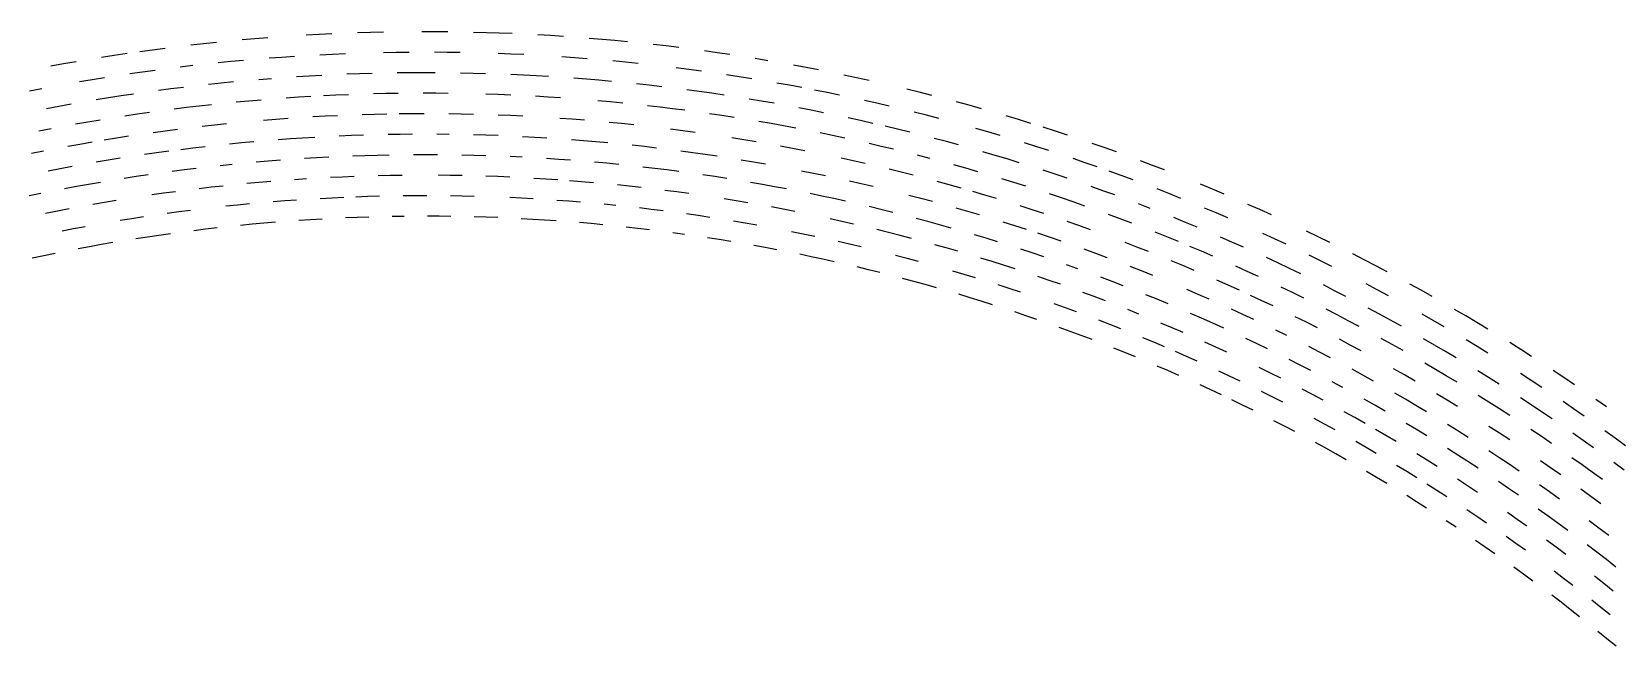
# Model space of a CAD drawing. Header units: metres. Extents: x -298 to 300, y -298 to 299.
# Drawn here: x -57 to 174.9, y 209.6 to 299.3 of the extents above; entities that cross this region are included whole.
import ezdxf

# ---------------------------------------------------------------- set-up
doc = ezdxf.new("R2010")
doc.units = ezdxf.units.M

msp = doc.modelspace()

# ---------------------------------------------------------------- linework, layer by layer
for p, q in [((-7.508921, 299.15588, -692.8203), (-9.388193, 299.09973, -692.8203)), ((-5.629221, 299.2002, -692.8203), (-7.508921, 299.15588, -692.8203)), ((1.891287, 299.2594, -692.8203), (0.011038, 299.26233, -692.8203)), ((3.771475, 299.2447, -692.8203), (1.891287, 299.2594, -692.8203)), ((9.411184, 299.12958, -692.8203), (7.531546, 299.17975, -692.8203)), ((11.290518, 299.06763, -692.8203), (9.411184, 299.12958, -692.8203)), ((-37.48762, 296.84344, -692.8203), (-39.351513, 296.599, -692.8203)), ((-31.887094, 297.5064, -692.8203), (-33.75532, 297.29712, -692.8203)), ((-30.017527, 297.70392, -692.8203), (-31.887094, 297.5064, -692.8203)), ((-24.401926, 298.22595, -692.8203), (-26.274912, 298.06372, -692.8203)), ((-22.527903, 298.37646, -692.8203), (-24.401926, 298.22595, -692.8203)), ((-15.023447, 298.86053, -692.8203), (-16.900705, 298.7572, -692.8203)), ((-13.145578, 298.95203, -692.8203), (-15.023447, 298.86053, -692.8203)), ((13.169485, 298.99377, -692.8203), (11.290518, 299.06763, -692.8203)), ((18.80303, 298.70166, -692.8203), (16.925772, 298.8108, -692.8203)), ((20.679617, 298.58063, -692.8203), (18.80303, 298.70166, -692.8203)), ((26.304312, 298.1469, -692.8203), (24.430288, 298.30328, -692.8203)), ((28.177298, 297.97882, -692.8203), (26.304312, 298.1469, -692.8203)), ((30.049185, 297.79895, -692.8203), (28.177298, 297.97882, -692.8203)), ((35.657764, 297.18872, -692.8203), (33.78954, 297.40393, -692.8203)), ((37.524647, 296.96185, -692.8203), (35.657764, 297.18872, -692.8203)), ((-52.35023, 294.5609, -692.8203), (-54.199352, 294.2232, -692.8203)), ((-50.498974, 294.8871, -692.8203), (-52.35023, 294.5609, -692.8203)), ((-44.933422, 295.79553, -692.8203), (-46.79054, 295.5044, -692.8203)), ((-43.074474, 296.07507, -692.8203), (-44.933422, 295.79553, -692.8203)), ((-39.351513, 296.599, -692.8203), (-41.21388, 296.3429, -692.8203)), ((-27.892282, 294.90967, -692.8203), (-29.744394, 294.7256, -692.8203)), ((-26.039072, 295.08215, -692.8203), (-27.892282, 294.90967, -692.8203)), ((-20.473337, 295.52966, -692.8203), (-22.329538, 295.39215, -692.8203)), ((-18.616282, 295.65552, -692.8203), (-20.473337, 295.52966, -692.8203)), ((-13.040842, 295.963, -692.8203), (-14.899973, 295.8722, -692.8203)), ((-11.181162, 296.04224, -692.8203), (-13.040842, 295.963, -692.8203)), ((-3.738352, 296.24194, -692.8203), (-5.599497, 296.20953, -692.8203)), ((-1.876963, 296.26257, -692.8203), (-3.738352, 296.24194, -692.8203)), ((3.707449, 296.25452, -692.8203), (1.845999, 296.26892, -692.8203)), ((5.568777, 296.2284, -692.8203), (3.707449, 296.25452, -692.8203)), ((13.011709, 296.00708, -692.8203), (11.15148, 296.07996, -692.8203)), ((14.871389, 295.9226, -692.8203), (13.011709, 296.00708, -692.8203)), ((22.304007, 295.4676, -692.8203), (20.44695, 295.59888, -692.8203)), ((24.160269, 295.32465, -692.8203), (22.304007, 295.4676, -692.8203)), ((29.723196, 294.82593, -692.8203), (27.869925, 295.00378, -692.8203)), ((31.575308, 294.63635, -692.8203), (29.723196, 294.82593, -692.8203)), ((43.11632, 296.21094, -692.8203), (41.254017, 296.4729, -692.8203)), ((44.97698, 295.93713, -692.8203), (43.11632, 296.21094, -692.8203)), ((50.548267, 295.0459, -692.8203), (48.693043, 295.3546, -692.8203)), ((-48.18617, 292.24622, -692.8203), (-50.020763, 291.9347, -692.8203)), ((-46.34962, 292.5462, -692.8203), (-48.18617, 292.24622, -692.8203)), ((-40.828808, 293.37695, -692.8203), (-42.67085, 293.11157, -692.8203)), ((-38.98512, 293.63068, -692.8203), (-40.828808, 293.37695, -692.8203)), ((-33.444836, 294.32245, -692.8203), (-35.29304, 294.10352, -692.8203)), ((-21.994883, 292.4182, -692.8203), (-23.831308, 292.27118, -692.8203)), ((-16.480356, 292.78992, -692.8203), (-18.319345, 292.6776, -692.8203)), ((-14.640696, 292.89075, -692.8203), (-16.480356, 292.78992, -692.8203)), ((-9.118357, 293.12378, -692.8203), (-10.959665, 293.05774, -692.8203)), ((-7.276743, 293.17834, -692.8203), (-9.118357, 293.12378, -692.8203)), ((-1.75001, 293.27258, -692.8203), (-3.592478, 293.2528, -692.8203)), ((0.09252, 293.28088, -692.8203), (-1.75001, 293.27258, -692.8203)), ((1.935049, 293.2776, -692.8203), (0.09252, 293.28088, -692.8203)), ((7.462271, 293.19812, -692.8203), (5.620047, 293.2362, -692.8203)), ((9.304251, 293.14856, -692.8203), (7.462271, 293.19812, -692.8203)), ((14.827932, 292.93024, -692.8203), (12.987112, 293.0146, -692.8203)), ((16.668142, 292.83435, -692.8203), (14.827932, 292.93024, -692.8203)), ((18.507742, 292.72693, -692.8203), (16.668142, 292.83435, -692.8203)), ((24.022085, 292.3352, -692.8203), (22.184805, 292.4773, -692.8203)), ((25.858511, 292.18152, -692.8203), (24.022085, 292.3352, -692.8203)), ((27.69396, 292.01636, -692.8203), (25.858511, 292.18152, -692.8203)), ((38.970997, 293.76196, -692.8203), (37.124134, 293.998, -692.8203)), ((40.816395, 293.51428, -692.8203), (38.970997, 293.76196, -692.8203)), ((46.3427, 292.70184, -692.8203), (44.502308, 292.98425, -692.8203)), ((48.181324, 292.4079, -692.8203), (46.3427, 292.70184, -692.8203)), ((56.101917, 294.04974, -692.8203), (54.252796, 294.39343, -692.8203)), ((57.948902, 293.69446, -692.8203), (56.101917, 294.04974, -692.8203)), ((63.47594, 292.55896, -692.8203), (61.635975, 292.94904, -692.8203)), ((65.31347, 292.15735, -692.8203), (63.47594, 292.55896, -692.8203)), ((-55.512157, 290.93103, -692.8203), (-57.33827, 290.5736, -692.8203)), ((-43.951855, 289.8946, -692.8203), (-45.7718, 289.60974, -692.8203)), ((-42.13014, 290.16803, -692.8203), (-43.951855, 289.8946, -692.8203)), ((-36.65504, 290.91962, -692.8203), (-38.48164, 290.68054, -692.8203)), ((-34.826977, 291.14722, -692.8203), (-36.65504, 290.91962, -692.8203)), ((-29.334543, 291.761, -692.8203), (-31.166636, 291.56787, -692.8203)), ((-27.50123, 291.94263, -692.8203), (-29.334543, 291.761, -692.8203)), ((-12.56019, 289.99695, -692.8203), (-14.381723, 289.90918, -692.8203)), ((-10.738169, 290.07312, -692.8203), (-12.56019, 289.99695, -692.8203)), ((-5.26948, 290.23315, -692.8203), (-7.092722, 290.19128, -692.8203)), ((-3.446055, 290.2636, -692.8203), (-5.26948, 290.23315, -692.8203)), ((2.025137, 290.28613, -692.8203), (0.201345, 290.2901, -692.8203)), ((3.848867, 290.27075, -692.8203), (2.025137, 290.28613, -692.8203)), ((11.141958, 290.0946, -692.8203), (9.319143, 290.15582, -692.8203)), ((12.964407, 290.0219, -692.8203), (11.141958, 290.0946, -692.8203)), ((33.19353, 291.45166, -692.8203), (31.361502, 291.65143, -692.8203)), ((35.02434, 291.24036, -692.8203), (33.19353, 291.45166, -692.8203)), ((40.50823, 290.5376, -692.8203), (38.68175, 290.78333, -692.8203)), ((42.33318, 290.2804, -692.8203), (40.50823, 290.5376, -692.8203)), ((44.156483, 290.01172, -692.8203), (42.33318, 290.2804, -692.8203)), ((53.68572, 291.4568, -692.8203), (51.852894, 291.7854, -692.8203)), ((55.516468, 291.11676, -692.8203), (53.68572, 291.4568, -692.8203)), ((59.171375, 290.4021, -692.8203), (57.34502, 290.76514, -692.8203)), ((60.995472, 290.0276, -692.8203), (59.171375, 290.4021, -692.8203)), ((72.63744, 290.4356, -692.8203), (70.81054, 290.8833, -692.8203)), ((74.46154, 289.97644, -692.8203), (72.63744, 290.4356, -692.8203)), ((-53.03236, 288.35608, -692.8203), (-54.842358, 288.01416, -692.8203)), ((-51.220226, 288.68658, -692.8203), (-53.03236, 288.35608, -692.8203)), ((-45.7718, 289.60974, -692.8203), (-47.589855, 289.31342, -692.8203)), ((-34.362743, 288.19067, -692.8203), (-36.172253, 287.96606, -692.8203)), ((-32.55183, 288.40393, -692.8203), (-34.362743, 288.19067, -692.8203)), ((-30.739573, 288.60577, -692.8203), (-32.55183, 288.40393, -692.8203)), ((-25.295664, 289.143, -692.8203), (-27.111399, 288.97534, -692.8203)), ((-23.47883, 289.29926, -692.8203), (-25.295664, 289.143, -692.8203)), ((-18.022898, 289.69952, -692.8203), (-19.842356, 289.5775, -692.8203)), ((-16.202646, 289.81006, -692.8203), (-18.022898, 289.69952, -692.8203)), ((18.42864, 289.73523, -692.8203), (16.60784, 289.84222, -692.8203)), ((20.24877, 289.6167, -692.8203), (18.42864, 289.73523, -692.8203)), ((27.520926, 289.02863, -692.8203), (25.704275, 289.19275, -692.8203)), ((29.336477, 288.85303, -692.8203), (27.520926, 289.02863, -692.8203)), ((34.776295, 288.25793, -692.8203), (32.964222, 288.4677, -692.8203)), ((36.586964, 288.03674, -692.8203), (34.776295, 288.25793, -692.8203)), ((38.39623, 287.80426, -692.8203), (36.586964, 288.03674, -692.8203)), ((49.615955, 289.13702, -692.8203), (47.797962, 289.44006, -692.8203)), ((51.431995, 288.82263, -692.8203), (49.615955, 289.13702, -692.8203)), ((56.86797, 287.8109, -692.8203), (55.058094, 288.15955, -692.8203)), ((58.675587, 287.45093, -692.8203), (56.86797, 287.8109, -692.8203)), ((66.45312, 288.83533, -692.8203), (64.636345, 289.24414, -692.8203)), ((68.267204, 288.41504, -692.8203), (66.45312, 288.83533, -692.8203)), ((73.69341, 287.08594, -692.8203), (71.88744, 287.54034, -692.8203)), ((79.91607, 288.53027, -692.8203), (78.100945, 289.0238, -692.8203)), ((81.72814, 288.0254, -692.8203), (79.91607, 288.53027, -692.8203)), ((-48.793835, 286.07623, -692.8203), (-50.589672, 285.761, -692.8203)), ((-46.996105, 286.38013, -692.8203), (-48.793835, 286.07623, -692.8203)), ((-41.591747, 287.22412, -692.8203), (-43.39497, 286.9541, -692.8203)), ((-39.786816, 287.4828, -692.8203), (-41.591747, 287.22412, -692.8203)), ((-30.314463, 285.64343, -692.8203), (-32.108105, 285.44427, -692.8203)), ((-28.519602, 285.83124, -692.8203), (-30.314463, 285.64343, -692.8203)), ((-21.329233, 286.46985, -692.8203), (-23.128305, 286.32715, -692.8203)), ((-19.529245, 286.6012, -692.8203), (-21.329233, 286.46985, -692.8203)), ((-14.124704, 286.92755, -692.8203), (-15.926889, 286.83008, -692.8203)), ((-12.32197, 287.01367, -692.8203), (-14.124704, 286.92755, -692.8203)), ((-6.910715, 287.2041, -692.8203), (-8.714853, 287.15198, -692.8203)), ((-5.106272, 287.24487, -692.8203), (-6.910715, 287.2041, -692.8203)), ((-1.496714, 287.29248, -692.8203), (-3.301585, 287.27435, -692.8203)), ((0.308279, 287.29932, -692.8203), (-1.496714, 287.29248, -692.8203)), ((5.723013, 287.2516, -692.8203), (3.918203, 287.2788, -692.8203)), ((7.527639, 287.213, -692.8203), (5.723013, 287.2516, -692.8203)), ((12.939688, 287.0293, -692.8203), (11.136099, 287.10187, -692.8203)), ((14.74291, 286.94537, -692.8203), (12.939688, 287.0293, -692.8203)), ((21.949453, 286.49646, -692.8203), (20.148855, 286.62573, -692.8203)), ((23.749197, 286.35596, -692.8203), (21.949453, 286.49646, -692.8203)), ((29.14269, 285.86658, -692.8203), (27.345877, 286.04102, -692.8203)), ((30.938406, 285.6809, -692.8203), (29.14269, 285.86658, -692.8203)), ((43.81493, 287.03857, -692.8203), (42.010303, 287.3051, -692.8203)), ((45.617847, 286.76062, -692.8203), (43.81493, 287.03857, -692.8203)), ((51.015797, 285.8589, -692.8203), (49.218372, 286.17078, -692.8203)), ((52.811268, 285.53577, -692.8203), (51.015797, 285.8589, -692.8203)), ((54.604664, 285.2013, -692.8203), (52.811268, 285.53577, -692.8203)), ((64.08465, 286.30298, -692.8203), (62.284046, 286.69696, -692.8203)), ((65.882744, 285.89764, -692.8203), (64.08465, 286.30298, -692.8203)), ((69.471245, 285.05322, -692.8203), (67.67834, 285.48108, -692.8203)), ((75.49645, 286.62018, -692.8203), (73.69341, 287.08594, -692.8203)), ((87.14483, 286.44257, -692.8203), (85.34258, 286.98157, -692.8203)), ((88.94372, 285.89233, -692.8203), (87.14483, 286.44257, -692.8203)), ((92.53094, 284.75787, -692.8203), (90.73907, 285.3307, -692.8203)), ((-54.17512, 285.0968, -692.8203), (-55.96455, 284.7478, -692.8203)), ((-48.183605, 283.14636, -692.8203), (-49.96101, 282.83508, -692.8203)), ((-44.62306, 283.73547, -692.8203), (-46.404247, 283.44653, -692.8203)), ((-42.84004, 284.0133, -692.8203), (-44.62306, 283.73547, -692.8203)), ((-37.480907, 284.7793, -692.8203), (-39.26887, 284.53516, -692.8203)), ((-35.691418, 285.0122, -692.8203), (-37.480907, 284.7793, -692.8203)), ((-26.338022, 283.0401, -692.8203), (-28.115366, 282.86597, -692.8203)), ((-24.559519, 283.203, -692.8203), (-26.338022, 283.0401, -692.8203)), ((-19.218332, 283.62476, -692.8203), (-20.999643, 283.49536, -692.8203)), ((-17.436228, 283.74292, -692.8203), (-19.218332, 283.62476, -692.8203)), ((-15.653452, 283.84998, -692.8203), (-17.436228, 283.74292, -692.8203)), ((-10.301401, 284.1037, -692.8203), (-12.085947, 284.03033, -692.8203)), ((-8.516367, 284.1659, -692.8203), (-10.301401, 284.1037, -692.8203)), ((-3.159373, 284.28503, -692.8203), (-4.945322, 284.2566, -692.8203)), ((-1.373301, 284.30237, -692.8203), (-3.159373, 284.28503, -692.8203)), ((3.98522, 284.28687, -692.8203), (2.199087, 284.30328, -692.8203)), ((9.342642, 284.17047, -692.8203), (7.557058, 284.22046, -692.8203)), ((11.12792, 284.1092, -692.8203), (9.342642, 284.17047, -692.8203)), ((16.480947, 283.85815, -692.8203), (14.697134, 283.953, -692.8203)), ((18.26415, 283.75208, -692.8203), (16.480947, 283.85815, -692.8203)), ((23.609426, 283.36658, -692.8203), (21.828482, 283.50623, -692.8203)), ((25.389517, 283.2157, -692.8203), (23.609426, 283.36658, -692.8203)), ((27.16863, 283.0536, -692.8203), (25.389517, 283.2157, -692.8203)), ((38.108753, 284.82538, -692.8203), (36.318226, 285.05615, -692.8203)), ((39.897816, 284.58337, -692.8203), (38.108753, 284.82538, -692.8203)), ((47.038136, 283.50293, -692.8203), (45.255604, 283.78992, -692.8203)), ((48.818836, 283.20483, -692.8203), (47.038136, 283.50293, -692.8203)), ((59.971912, 284.1305, -692.8203), (58.185047, 284.49866, -692.8203)), ((61.75646, 283.7511, -692.8203), (59.971912, 284.1305, -692.8203)), ((67.09527, 282.54565, -692.8203), (65.31817, 282.95862, -692.8203)), ((71.26147, 284.614, -692.8203), (69.471245, 285.05322, -692.8203)), ((76.615166, 283.22925, -692.8203), (74.83349, 283.7021, -692.8203)), ((78.39385, 282.74524, -692.8203), (76.615166, 283.22925, -692.8203)), ((82.67864, 284.64417, -692.8203), (80.88775, 285.1551, -692.8203)), ((84.4663, 284.12195, -692.8203), (82.67864, 284.64417, -692.8203)), ((89.809135, 282.48816, -692.8203), (88.03161, 283.04395, -692.8203)), ((94.319145, 284.17377, -692.8203), (92.53094, 284.75787, -692.8203)), ((99.66143, 282.3542, -692.8203), (97.88445, 282.97192, -692.8203)), ((-55.280895, 281.83423, -692.8203), (-57.049877, 281.47833, -692.8203)), ((-49.96101, 282.83508, -692.8203), (-51.7364, 282.51257, -692.8203)), ((-44.05189, 280.79785, -692.8203), (-45.81471, 280.5125, -692.8203)), ((-38.753185, 281.58728, -692.8203), (-40.52113, 281.3352, -692.8203)), ((-36.983776, 281.82825, -692.8203), (-38.753185, 281.58728, -692.8203)), ((-33.44044, 282.27673, -692.8203), (-35.21278, 282.05804, -692.8203)), ((-31.666636, 282.4843, -692.8203), (-33.44044, 282.27673, -692.8203)), ((-15.382212, 280.86963, -692.8203), (-17.14631, 280.7644, -692.8203)), ((-13.617502, 280.96375, -692.8203), (-15.382212, 280.86963, -692.8203)), ((-8.320139, 281.1797, -692.8203), (-10.086374, 281.11877, -692.8203)), ((-6.553537, 281.22943, -692.8203), (-8.320139, 281.1797, -692.8203)), ((-4.78657, 281.26813, -692.8203), (-6.553537, 281.22943, -692.8203)), ((0.515249, 281.3175, -692.8203), (-1.252146, 281.31213, -692.8203)), ((2.282644, 281.31177, -692.8203), (0.515249, 281.3175, -692.8203)), ((7.584219, 281.22797, -692.8203), (5.81719, 281.26703, -692.8203)), ((9.351004, 281.17786, -692.8203), (7.584219, 281.22797, -692.8203)), ((14.649099, 280.96082, -692.8203), (12.883535, 281.04425, -692.8203)), ((19.942312, 280.64392, -692.8203), (18.178518, 280.76062, -692.8203)), ((21.705252, 280.5161, -692.8203), (19.942312, 280.64392, -692.8203)), ((32.49944, 282.50037, -692.8203), (30.723623, 282.69592, -692.8203)), ((34.273975, 282.29364, -692.8203), (32.49944, 282.50037, -692.8203)), ((39.589405, 281.60657, -692.8203), (37.81902, 281.84674, -692.8203)), ((41.358265, 281.35535, -692.8203), (39.589405, 281.60657, -692.8203)), ((43.125538, 281.09296, -692.8203), (41.358265, 281.35535, -692.8203)), ((54.14928, 282.2434, -692.8203), (52.3745, 282.57507, -692.8203)), ((55.922047, 281.90063, -692.8203), (54.14928, 282.2434, -692.8203)), ((62.99053, 280.41833, -692.8203), (61.226856, 280.80554, -692.8203)), ((68.869804, 282.12146, -692.8203), (67.09527, 282.54565, -692.8203)), ((74.17687, 280.78223, -692.8203), (72.41064, 281.23975, -692.8203)), ((83.711296, 281.22632, -692.8203), (81.94195, 281.74377, -692.8203)), ((85.47729, 280.69775, -692.8203), (83.711296, 281.22632, -692.8203)), ((87.23998, 280.15808, -692.8203), (85.47729, 280.69775, -692.8203)), ((91.58318, 281.9212, -692.8203), (89.809135, 282.48816, -692.8203)), ((96.88348, 280.15356, -692.8203), (95.120415, 280.7539, -692.8203)), ((101.43444, 281.72534, -692.8203), (99.66143, 282.3542, -692.8203)), ((-52.84663, 279.26062, -692.8203), (-54.599438, 278.9201, -692.8203)), ((-51.091625, 279.5902, -692.8203), (-52.84663, 279.26062, -692.8203)), ((-45.81471, 280.5125, -692.8203), (-47.575634, 280.21606, -692.8203)), ((-39.989147, 278.39026, -692.8203), (-41.73689, 278.1305, -692.8203)), ((-34.73646, 279.10358, -692.8203), (-36.488842, 278.87683, -692.8203)), ((-32.982616, 279.31934, -692.8203), (-34.73646, 279.10358, -692.8203)), ((-27.713388, 279.9005, -692.8203), (-29.471018, 279.71777, -692.8203)), ((-22.43403, 280.3822, -692.8203), (-24.194834, 280.23267, -692.8203)), ((-20.672312, 280.5207, -692.8203), (-22.43403, 280.3822, -692.8203)), ((-4.630136, 278.2796, -692.8203), (-6.378305, 278.24194, -692.8203)), ((-2.881785, 278.30627, -692.8203), (-4.630136, 278.2796, -692.8203)), ((4.112478, 278.30298, -692.8203), (2.363943, 278.3203, -692.8203)), ((5.860891, 278.27478, -692.8203), (4.112478, 278.30298, -692.8203)), ((26.989065, 280.06635, -692.8203), (25.22875, 280.22736, -692.8203)), ((28.748343, 279.8943, -692.8203), (26.989065, 280.06635, -692.8203)), ((34.019398, 279.31183, -692.8203), (32.2636, 279.51703, -692.8203)), ((35.773914, 279.09558, -692.8203), (34.019398, 279.31183, -692.8203)), ((37.527027, 278.8684, -692.8203), (35.773914, 279.09558, -692.8203)), ((42.777454, 278.1206, -692.8203), (41.02886, 278.38086, -692.8203)), ((48.41704, 280.23926, -692.8203), (46.655018, 280.5349, -692.8203)), ((50.177235, 279.9325, -692.8203), (48.41704, 280.23926, -692.8203)), ((57.197865, 278.5952, -692.8203), (55.44585, 278.9461, -692.8203)), ((58.94762, 278.2334, -692.8203), (57.197865, 278.5952, -692.8203)), ((64.7517, 280.02002, -692.8203), (62.99053, 280.41833, -692.8203)), ((70.01977, 278.7588, -692.8203), (68.26641, 279.1902, -692.8203)), ((71.7705, 278.31628, -692.8203), (70.01977, 278.7588, -692.8203)), ((79.45794, 279.34314, -692.8203), (77.700615, 279.83392, -692.8203)), ((81.21221, 278.8413, -692.8203), (79.45794, 279.34314, -692.8203)), ((92.50738, 278.47278, -692.8203), (90.75512, 279.0456, -692.8203)), ((94.256035, 277.88904, -692.8203), (92.50738, 278.47278, -692.8203)), ((98.642815, 279.5421, -692.8203), (96.88348, 280.15356, -692.8203)), ((102.14971, 278.28625, -692.8203), (100.39825, 278.91974, -692.8203)), ((103.89727, 277.64185, -692.8203), (102.14971, 278.28625, -692.8203)), ((106.729485, 279.77197, -692.8203), (104.96856, 280.4342, -692.8203)), ((108.48626, 279.0987, -692.8203), (106.729485, 279.77197, -692.8203)), ((-50.44911, 276.66736, -692.8203), (-52.18568, 276.34192, -692.8203)), ((-48.71046, 276.9818, -692.8203), (-50.44911, 276.66736, -692.8203)), ((-46.9698, 277.2854, -692.8203), (-48.71046, 276.9818, -692.8203)), ((-41.73689, 278.1305, -692.8203), (-43.482983, 277.85974, -692.8203)), ((-30.790537, 276.5636, -692.8203), (-32.52711, 276.36157, -692.8203)), ((-29.052683, 276.75458, -692.8203), (-30.790537, 276.5636, -692.8203)), ((-23.832407, 277.2621, -692.8203), (-25.573557, 277.10388, -692.8203)), ((-22.09028, 277.40942, -692.8203), (-23.832407, 277.2621, -692.8203)), ((-16.858652, 277.78564, -692.8203), (-18.603342, 277.6712, -692.8203)), ((-11.620737, 278.06323, -692.8203), (-13.367319, 277.9817, -692.8203)), ((-9.873667, 278.1338, -692.8203), (-11.620737, 278.06323, -692.8203)), ((11.104788, 278.12402, -692.8203), (9.357107, 278.18524, -692.8203)), ((12.852041, 278.05176, -692.8203), (11.104788, 278.12402, -692.8203)), ((18.090628, 277.7693, -692.8203), (16.345022, 277.87445, -692.8203)), ((19.835623, 277.6532, -692.8203), (18.090628, 277.7693, -692.8203)), ((23.323233, 277.38818, -692.8203), (21.579824, 277.52618, -692.8203)), ((25.065725, 277.2392, -692.8203), (23.323233, 277.38818, -692.8203)), ((30.287283, 276.72662, -692.8203), (28.547842, 276.90845, -692.8203)), ((32.025562, 276.53394, -692.8203), (30.287283, 276.72662, -692.8203)), ((37.232777, 275.89026, -692.8203), (35.4984, 276.11572, -692.8203)), ((44.524403, 277.84937, -692.8203), (42.777454, 278.1206, -692.8203)), ((49.754627, 276.9699, -692.8203), (48.01305, 277.27405, -692.8203)), ((51.49425, 276.65485, -692.8203), (49.754627, 276.9699, -692.8203)), ((53.23186, 276.32886, -692.8203), (51.49425, 276.65485, -692.8203)), ((64.182976, 277.0819, -692.8203), (62.440235, 277.47668, -692.8203)), ((65.92315, 276.67615, -692.8203), (64.182976, 277.0819, -692.8203)), ((77.005486, 276.92303, -692.8203), (75.26336, 277.39844, -692.8203)), ((78.7445, 276.4367, -692.8203), (77.005486, 276.92303, -692.8203)), ((82.21343, 275.43127, -692.8203), (80.48052, 275.93945, -692.8203)), ((86.45568, 277.26996, -692.8203), (84.711174, 277.8047, -692.8203)), ((88.19683, 276.72424, -692.8203), (86.45568, 277.26996, -692.8203)), ((99.47961, 276.07178, -692.8203), (97.74218, 276.68848, -692.8203)), ((101.213066, 275.4442, -692.8203), (99.47961, 276.07178, -692.8203)), ((109.115105, 275.6427, -692.8203), (107.38, 276.31995, -692.8203)), ((115.470146, 276.29553, -692.8203), (113.73077, 277.01282, -692.8203)), ((117.20495, 275.56738, -692.8203), (115.470146, 276.29553, -692.8203)), ((-55.6526, 275.6584, -692.8203), (-57.3827, 275.3003, -692.8203)), ((-46.366283, 274.3543, -692.8203), (-48.08845, 274.05457, -692.8203)), ((-44.642162, 274.6432, -692.8203), (-46.366283, 274.3543, -692.8203)), ((-37.72859, 275.69043, -692.8203), (-39.459423, 275.44495, -692.8203)), ((-35.996166, 275.92505, -692.8203), (-37.72859, 275.69043, -692.8203)), ((-26.916208, 273.96863, -692.8203), (-28.636606, 273.79114, -692.8203)), ((-25.194773, 274.13538, -692.8203), (-26.916208, 273.96863, -692.8203)), ((-20.024424, 274.57068, -692.8203), (-21.748789, 274.4364, -692.8203)), ((-18.299204, 274.6941, -692.8203), (-20.024424, 274.57068, -692.8203)), ((-13.119333, 274.9994, -692.8203), (-14.846628, 274.90845, -692.8203)), ((-11.391489, 275.0794, -692.8203), (-13.119333, 274.9994, -692.8203)), ((-7.934458, 275.20697, -692.8203), (-9.663218, 275.14862, -692.8203)), ((-6.205393, 275.2544, -692.8203), (-7.934458, 275.20697, -692.8203)), ((-1.016672, 275.33167, -692.8203), (-2.746409, 275.31677, -692.8203)), ((0.713125, 275.33563, -692.8203), (-1.016672, 275.33167, -692.8203)), ((5.902334, 275.28247, -692.8203), (4.17272, 275.31104, -692.8203)), ((7.631765, 275.24304, -692.8203), (5.902334, 275.28247, -692.8203)), ((14.546194, 274.9765, -692.8203), (12.818228, 275.05945, -692.8203)), ((16.273672, 274.88275, -692.8203), (14.546194, 274.9765, -692.8203)), ((21.452078, 274.53638, -692.8203), (19.726675, 274.66266, -692.8203)), ((23.176687, 274.39917, -692.8203), (21.452078, 274.53638, -692.8203)), ((28.345022, 273.92273, -692.8203), (26.62322, 274.0924, -692.8203)), ((38.965748, 275.65393, -692.8203), (37.232777, 275.89026, -692.8203)), ((45.882008, 274.5998, -692.8203), (44.155445, 274.87964, -692.8203)), ((47.6068, 274.30908, -692.8203), (45.882008, 274.5998, -692.8203)), ((52.769825, 273.37213, -692.8203), (51.05077, 273.69525, -692.8203)), ((58.43218, 275.28546, -692.8203), (56.700916, 275.64417, -692.8203)), ((60.16112, 274.9159, -692.8203), (58.43218, 275.28546, -692.8203)), ((61.887745, 274.53546, -692.8203), (60.16112, 274.9159, -692.8203)), ((67.05297, 273.32922, -692.8203), (65.33379, 273.74207, -692.8203)), ((72.85766, 274.94403, -692.8203), (71.128105, 275.39343, -692.8203)), ((74.58434, 274.48376, -692.8203), (72.85766, 274.94403, -692.8203)), ((83.94305, 274.91223, -692.8203), (82.21343, 275.43127, -692.8203)), ((89.112114, 273.29004, -692.8203), (87.39245, 273.8416, -692.8203)), ((93.39941, 275.02148, -692.8203), (91.668755, 275.59998, -692.8203)), ((95.126335, 274.43213, -692.8203), (93.39941, 275.02148, -692.8203)), ((96.8496, 273.8319, -692.8203), (95.126335, 274.43213, -692.8203)), ((106.38958, 273.49622, -692.8203), (104.668144, 274.15637, -692.8203)), ((110.84594, 274.95447, -692.8203), (109.115105, 275.6427, -692.8203)), ((122.381584, 273.31775, -692.8203), (120.66076, 274.0785, -692.8203)), ((-53.243237, 273.09058, -692.8203), (-54.957287, 272.74768, -692.8203)), ((-51.52699, 273.42273, -692.8203), (-53.243237, 273.09058, -692.8203)), ((-42.35188, 271.98242, -692.8203), (-44.059277, 271.708, -692.8203)), ((-40.64271, 272.24622, -692.8203), (-42.35188, 271.98242, -692.8203)), ((-35.50575, 272.9729, -692.8203), (-37.219616, 272.74146, -692.8203)), ((-33.790478, 273.1936, -692.8203), (-35.50575, 272.9729, -692.8203)), ((-23.114328, 271.3203, -692.8203), (-24.818186, 271.16663, -692.8203)), ((-21.409555, 271.4632, -692.8203), (-23.114328, 271.3203, -692.8203)), ((-16.29011, 271.82764, -692.8203), (-17.997324, 271.71686, -692.8203)), ((-14.582163, 271.9276, -692.8203), (-16.29011, 271.82764, -692.8203)), ((-9.454966, 272.16333, -692.8203), (-11.16456, 272.09552, -692.8203)), ((-7.745005, 272.22046, -692.8203), (-9.454966, 272.16333, -692.8203)), ((-2.613291, 272.3272, -692.8203), (-4.324106, 272.30237, -692.8203)), ((2.519705, 272.33728, -692.8203), (0.808706, 272.34467, -692.8203)), ((4.230703, 272.3191, -692.8203), (2.519705, 272.33728, -692.8203)), ((9.362539, 272.2002, -692.8203), (7.652151, 272.25055, -692.8203)), ((11.072561, 272.13904, -692.8203), (9.362539, 272.2002, -692.8203)), ((16.200064, 271.8911, -692.8203), (14.491385, 271.9845, -692.8203)), ((17.908072, 271.787, -692.8203), (16.200064, 271.8911, -692.8203)), ((19.615469, 271.67224, -692.8203), (17.908072, 271.787, -692.8203)), ((24.7329, 271.26337, -692.8203), (23.027945, 271.4104, -692.8203)), ((33.50359, 273.34894, -692.8203), (31.785269, 273.55103, -692.8203)), ((35.22063, 273.1361, -692.8203), (33.50359, 273.34894, -692.8203)), ((40.36339, 272.43286, -692.8203), (38.650562, 272.67798, -692.8203)), ((42.074574, 272.17688, -692.8203), (40.36339, 272.43286, -692.8203)), ((47.19829, 271.3446, -692.8203), (45.492115, 271.6327, -692.8203)), ((48.902576, 271.04565, -692.8203), (47.19829, 271.3446, -692.8203)), ((54.486805, 273.0382, -692.8203), (52.769825, 273.37213, -692.8203)), ((61.333057, 271.59473, -692.8203), (59.624928, 271.97168, -692.8203)), ((63.038868, 271.20703, -692.8203), (61.333057, 271.59473, -692.8203)), ((68.769585, 272.90552, -692.8203), (67.05297, 273.32922, -692.8203)), ((73.90307, 271.5697, -692.8203), (72.194695, 272.02576, -692.8203)), ((75.608574, 271.10303, -692.8203), (73.90307, 271.5697, -692.8203)), ((79.7467, 273.03815, -692.8203), (78.02892, 273.53082, -692.8203)), ((81.46136, 272.53467, -692.8203), (79.7467, 273.03815, -692.8203)), ((86.58593, 270.9596, -692.8203), (84.881035, 271.49536, -692.8203)), ((90.82824, 272.72766, -692.8203), (89.112114, 273.29004, -692.8203)), ((95.95507, 270.976, -692.8203), (94.24981, 271.57068, -692.8203)), ((101.99633, 271.96655, -692.8203), (100.28466, 272.59912, -692.8203)), ((103.70403, 271.32324, -692.8203), (101.99633, 271.96655, -692.8203)), ((111.52856, 271.451, -692.8203), (109.81982, 272.14355, -692.8203)), ((113.2329, 270.7478, -692.8203), (111.52856, 271.451, -692.8203)), ((116.01208, 272.82477, -692.8203), (114.29449, 273.54553, -692.8203)), ((117.72515, 272.09326, -692.8203), (116.01208, 272.82477, -692.8203)), ((124.09765, 272.54614, -692.8203), (122.381584, 273.31775, -692.8203)), ((-50.870556, 270.50305, -692.8203), (-52.56843, 270.17505, -692.8203)), ((-49.170605, 270.8203, -692.8203), (-50.870556, 270.50305, -692.8203)), ((-40.09901, 269.30347, -692.8203), (-41.789623, 269.0432, -692.8203)), ((-38.40669, 269.5531, -692.8203), (-40.09901, 269.30347, -692.8203)), ((-36.712902, 269.7921, -692.8203), (-38.40669, 269.5531, -692.8203)), ((-31.622751, 270.44525, -692.8203), (-33.320812, 270.23816, -692.8203)), ((-29.92335, 270.6416, -692.8203), (-31.622751, 270.44525, -692.8203)), ((-24.818186, 271.16663, -692.8203), (-26.521006, 271.00232, -692.8203)), ((26.43688, 271.10565, -692.8203), (24.7329, 271.26337, -692.8203)), ((31.542654, 270.56836, -692.8203), (29.841848, 270.75818, -692.8203)), ((33.2423, 270.36786, -692.8203), (31.542654, 270.56836, -692.8203)), ((38.33312, 269.7024, -692.8203), (36.63756, 269.93488, -692.8203)), ((43.410755, 268.94104, -692.8203), (41.719776, 269.20544, -692.8203)), ((55.700306, 269.74323, -692.8203), (54.003956, 270.08484, -692.8203)), ((57.39452, 269.39093, -692.8203), (55.700306, 269.74323, -692.8203)), ((68.14117, 269.9796, -692.8203), (66.442986, 270.3994, -692.8203)), ((69.83672, 269.54907, -692.8203), (68.14117, 269.9796, -692.8203)), ((71.529594, 269.10797, -692.8203), (69.83672, 269.54907, -692.8203)), ((77.31109, 270.62555, -692.8203), (75.608574, 271.10303, -692.8203)), ((82.40038, 269.12915, -692.8203), (80.707085, 269.6386, -692.8203)), ((84.09045, 268.60907, -692.8203), (82.40038, 269.12915, -692.8203)), ((88.28747, 270.4132, -692.8203), (86.58593, 270.9596, -692.8203)), ((91.68017, 269.28833, -692.8203), (89.98559, 269.85608, -692.8203)), ((93.37115, 268.70984, -692.8203), (91.68017, 269.28833, -692.8203)), ((97.65661, 270.37067, -692.8203), (95.95507, 270.976, -692.8203)), ((108.80248, 269.32898, -692.8203), (107.10717, 270.0044, -692.8203)), ((110.49358, 268.64294, -692.8203), (108.80248, 269.32898, -692.8203)), ((118.319084, 268.57397, -692.8203), (116.62823, 269.3092, -692.8203)), ((124.53057, 269.05994, -692.8203), (122.83642, 269.83435, -692.8203)), ((126.2199, 268.2749, -692.8203), (124.53057, 269.05994, -692.8203)), ((130.91252, 269.35254, -692.8203), (129.21635, 270.167, -692.8203)), ((132.60362, 268.52747, -692.8203), (130.91252, 269.35254, -692.8203)), ((-53.573254, 266.9248, -692.8203), (-55.248547, 266.57996, -692.8203)), ((-48.53474, 267.89612, -692.8203), (-50.21632, 267.5829, -692.8203)), ((-46.851208, 268.1988, -692.8203), (-48.53474, 267.89612, -692.8203)), ((-45.165844, 268.49084, -692.8203), (-46.851208, 268.1988, -692.8203)), ((45.100025, 268.66602, -692.8203), (43.410755, 268.94104, -692.8203)), ((50.157093, 267.77728, -692.8203), (48.473255, 268.0841, -692.8203)), ((51.838978, 267.45984, -692.8203), (50.157093, 267.77728, -692.8203)), ((56.872364, 266.44434, -692.8203), (55.196705, 266.79333, -692.8203)), ((62.46349, 268.27026, -692.8203), (60.776173, 268.65442, -692.8203)), ((64.14837, 267.8755, -692.8203), (62.46349, 268.27026, -692.8203)), ((76.59112, 267.72083, -692.8203), (74.90685, 268.19385, -692.8203)), ((78.27239, 267.2373, -692.8203), (76.59112, 267.72083, -692.8203)), ((89.14074, 266.98517, -692.8203), (87.460686, 267.537, -692.8203)), ((90.81725, 266.42273, -692.8203), (89.14074, 266.98517, -692.8203)), ((98.42193, 266.91095, -692.8203), (96.74206, 267.52118, -692.8203)), ((100.09789, 266.29016, -692.8203), (98.42193, 266.91095, -692.8203)), ((104.42394, 267.8427, -692.8203), (102.73809, 268.49066, -692.8203)), ((106.105705, 267.1842, -692.8203), (104.42394, 267.8427, -692.8203)), ((113.86266, 267.23895, -692.8203), (112.18029, 267.94623, -692.8203)), ((115.54052, 266.52112, -692.8203), (113.86266, 267.23895, -692.8203)), ((120.0053, 267.82806, -692.8203), (118.319084, 268.57397, -692.8203)), ((131.25792, 265.85645, -692.8203), (129.58366, 266.67316, -692.8203)), ((137.64525, 265.98853, -692.8203), (135.97002, 266.8454, -692.8203)), ((-55.248547, 266.57996, -692.8203), (-56.921642, 266.2246, -692.8203)), ((58.545826, 266.08472, -692.8203), (56.872364, 266.44434, -692.8203)), ((60.21703, 265.7146, -692.8203), (58.545826, 266.08472, -692.8203)), ((65.2163, 264.54138, -692.8203), (63.552296, 264.94293, -692.8203)), ((66.87774, 264.1294, -692.8203), (65.2163, 264.54138, -692.8203)), ((70.862236, 266.1908, -692.8203), (69.18774, 266.6278, -692.8203)), ((72.53399, 265.7433, -692.8203), (70.862236, 266.1908, -692.8203)), ((83.29772, 265.7234, -692.8203), (81.625786, 266.23853, -692.8203)), ((84.96636, 265.1977, -692.8203), (83.29772, 265.7234, -692.8203)), ((86.63177, 264.6615, -692.8203), (84.96636, 265.1977, -692.8203)), ((95.82537, 264.67236, -692.8203), (94.15966, 265.26636, -692.8203)), ((105.102104, 264.36487, -692.8203), (103.43804, 265.0171, -692.8203)), ((106.76202, 263.70215, -692.8203), (105.102104, 264.36487, -692.8203)), ((111.12585, 265.1454, -692.8203), (109.45672, 265.83557, -692.8203)), ((112.79058, 264.44482, -692.8203), (111.12585, 265.1454, -692.8203)), ((120.546745, 264.30444, -692.8203), (118.88262, 265.05383, -692.8203)), ((125.03545, 265.52698, -692.8203), (123.36352, 266.30457, -692.8203)), ((126.702446, 264.73895, -692.8203), (125.03545, 265.52698, -692.8203)), ((128.36449, 263.94043, -692.8203), (126.702446, 264.73895, -692.8203)), ((132.92705, 265.02917, -692.8203), (131.25792, 265.85645, -692.8203)), ((139.31511, 265.12115, -692.8203), (137.64525, 265.98853, -692.8203)), ((140.97948, 264.2433, -692.8203), (139.31511, 265.12115, -692.8203)), ((71.84618, 262.8308, -692.8203), (70.19274, 263.2741, -692.8203)), ((73.49676, 262.3772, -692.8203), (71.84618, 262.8308, -692.8203)), ((75.14452, 261.9132, -692.8203), (73.49676, 262.3772, -692.8203)), ((79.19201, 263.8484, -692.8203), (77.531975, 264.33777, -692.8203)), ((80.84899, 263.3485, -692.8203), (79.19201, 263.8484, -692.8203)), ((85.80065, 261.78668, -692.8203), (84.15331, 262.3177, -692.8203)), ((91.60729, 262.99042, -692.8203), (89.95226, 263.55786, -692.8203)), ((93.25872, 262.41254, -692.8203), (91.60729, 262.99042, -692.8203)), ((100.799736, 262.82788, -692.8203), (99.14544, 263.45312, -692.8203)), ((102.450066, 262.19226, -692.8203), (100.799736, 262.82788, -692.8203)), ((117.75811, 262.2804, -692.8203), (116.106804, 263.01233, -692.8203)), ((119.40484, 261.5382, -692.8203), (117.75811, 262.2804, -692.8203)), ((122.20611, 263.54468, -692.8203), (120.546745, 264.30444, -692.8203)), ((133.32018, 261.48242, -692.8203), (131.67339, 262.31213, -692.8203)), ((139.55077, 261.61584, -692.8203), (137.90288, 262.48474, -692.8203)), ((145.9392, 261.54712, -692.8203), (144.29161, 262.45624, -692.8203)), ((80.07, 260.45923, -692.8203), (78.431206, 260.95416, -692.8203)), ((81.70568, 259.95386, -692.8203), (80.07, 260.45923, -692.8203)), ((83.33813, 259.43835, -692.8203), (81.70568, 259.95386, -692.8203)), ((87.44457, 261.24536, -692.8203), (85.80065, 261.78668, -692.8203)), ((98.19091, 260.61682, -692.8203), (96.55059, 261.2257, -692.8203)), ((99.827385, 259.99768, -692.8203), (98.19091, 260.61682, -692.8203)), ((107.3767, 260.22327, -692.8203), (105.73864, 260.8899, -692.8203)), ((109.01061, 259.54633, -692.8203), (107.3767, 260.22327, -692.8203)), ((113.35931, 260.94727, -692.8203), (111.716484, 261.65155, -692.8203)), ((114.99767, 260.23273, -692.8203), (113.35931, 260.94727, -692.8203)), ((122.684135, 260.0227, -692.8203), (121.04687, 260.78564, -692.8203)), ((124.31658, 259.2495, -692.8203), (122.684135, 260.0227, -692.8203)), ((127.155266, 261.20288, -692.8203), (125.51043, 261.99384, -692.8203)), ((128.79509, 260.4016, -692.8203), (127.155266, 261.20288, -692.8203)), ((134.96165, 260.64233, -692.8203), (133.32018, 261.48242, -692.8203)), ((141.19316, 260.73645, -692.8203), (139.55077, 261.61584, -692.8203)), ((147.58104, 260.6277, -692.8203), (145.9392, 261.54712, -692.8203)), ((88.21575, 257.8302, -692.8203), (86.593254, 258.37646, -692.8203)), ((89.83483, 257.2738, -692.8203), (88.21575, 257.8302, -692.8203)), ((93.98553, 258.97705, -692.8203), (92.355644, 259.5595, -692.8203)), ((95.61175, 258.38428, -692.8203), (93.98553, 258.97705, -692.8203)), ((104.713066, 258.0785, -692.8203), (103.08849, 258.72845, -692.8203)), ((113.88647, 257.45404, -692.8203), (112.26556, 258.16168, -692.8203)), ((115.50286, 256.7362, -692.8203), (113.88647, 257.45404, -692.8203)), ((119.88549, 258.02747, -692.8203), (118.26086, 258.77277, -692.8203)), ((121.505486, 257.2719, -692.8203), (119.88549, 258.02747, -692.8203)), ((129.1845, 256.86865, -692.8203), (127.56689, 257.6725, -692.8203)), ((133.684, 257.93604, -692.8203), (132.05956, 258.76813, -692.8203)), ((135.30327, 257.09375, -692.8203), (133.684, 257.93604, -692.8203)), ((139.85417, 258.0605, -692.8203), (138.22874, 258.9314, -692.8203)), ((141.4741, 257.17938, -692.8203), (139.85417, 258.0605, -692.8203)), ((147.70671, 257.11652, -692.8203), (146.08684, 258.03687, -692.8203)), ((152.47166, 257.80762, -692.8203), (150.84734, 258.75787, -692.8203)), ((154.08995, 256.84717, -692.8203), (152.47166, 257.80762, -692.8203)), ((94.67071, 255.54356, -692.8203), (93.06237, 256.13043, -692.8203)), ((96.27538, 254.94658, -692.8203), (94.67071, 255.54356, -692.8203)), ((100.467705, 256.54492, -692.8203), (98.8529, 257.1682, -692.8203)), ((102.078545, 255.91148, -692.8203), (100.467705, 256.54492, -692.8203)), ((109.56188, 256.0675, -692.8203), (107.94982, 256.74805, -692.8203)), ((111.16967, 255.37694, -692.8203), (109.56188, 256.0675, -692.8203)), ((117.1148, 256.0083, -692.8203), (115.50286, 256.7362, -692.8203)), ((126.3366, 254.94438, -692.8203), (124.73107, 255.73033, -692.8203)), ((130.7971, 256.0547, -692.8203), (129.1845, 256.86865, -692.8203)), ((136.91716, 256.24133, -692.8203), (135.30327, 257.09375, -692.8203)), ((143.08855, 256.28815, -692.8203), (141.4741, 257.17938, -692.8203)), ((149.32079, 256.18604, -692.8203), (147.70671, 257.11652, -692.8203)), ((155.7022, 255.87651, -692.8203), (154.08995, 256.84717, -692.8203)), ((97.876274, 254.33952, -692.8203), (96.27538, 254.94658, -692.8203)), ((102.65569, 252.45811, -692.8203), (101.06646, 253.09526, -692.8203)), ((106.886955, 253.95055, -692.8203), (105.28826, 254.61424, -692.8203)), ((108.48144, 253.27684, -692.8203), (106.886955, 253.95055, -692.8203)), ((115.96667, 253.24467, -692.8203), (114.37212, 253.96544, -692.8203)), ((117.55663, 252.51384, -692.8203), (115.96667, 253.24467, -692.8203)), ((121.92272, 253.76378, -692.8203), (120.32476, 254.52202, -692.8203)), ((123.51592, 252.99547, -692.8203), (121.92272, 253.76378, -692.8203)), ((131.1231, 252.52611, -692.8203), (129.53264, 253.34227, -692.8203)), ((135.60387, 253.55211, -692.8203), (134.00682, 254.39635, -692.8203)), ((137.19554, 252.69786, -692.8203), (135.60387, 253.55211, -692.8203)), ((141.72655, 253.62328, -692.8203), (140.12889, 254.50603, -692.8203)), ((143.31859, 252.73051, -692.8203), (141.72655, 253.62328, -692.8203)), ((147.89781, 253.5537, -692.8203), (146.3004, 254.47527, -692.8203)), ((149.48936, 252.62218, -692.8203), (147.89781, 253.5537, -692.8203)), ((154.12749, 253.33385, -692.8203), (152.53123, 254.29466, -692.8203)), ((155.7177, 252.36302, -692.8203), (154.12749, 253.33385, -692.8203)), ((160.502, 252.9041, -692.8203), (158.90831, 253.90495, -692.8203)), ((162.08946, 251.89323, -692.8203), (160.502, 252.9041, -692.8203)), ((104.24084, 251.81102, -692.8203), (102.65569, 252.45811, -692.8203)), ((108.97167, 249.81004, -692.8203), (107.39892, 250.48692, -692.8203)), ((111.65771, 251.89928, -692.8203), (110.07177, 252.59306, -692.8203)), ((113.23925, 251.1956, -692.8203), (111.65771, 251.89928, -692.8203)), ((128.26616, 250.63078, -692.8203), (126.68774, 251.429, -692.8203)), ((129.83958, 249.82268, -692.8203), (128.26616, 250.63078, -692.8203)), ((132.70842, 251.70006, -692.8203), (131.1231, 252.52611, -692.8203)), ((148.06078, 249.99236, -692.8203), (146.48582, 250.91502, -692.8203)), ((151.07506, 251.68059, -692.8203), (149.48936, 252.62218, -692.8203)), ((110.540215, 249.12328, -692.8203), (108.97167, 249.81004, -692.8203)), ((117.95721, 249.02501, -692.8203), (116.38909, 249.7584, -692.8203)), ((119.52062, 248.28178, -692.8203), (117.95721, 249.02501, -692.8203)), ((123.86993, 249.49107, -692.8203), (122.2987, 250.26164, -692.8203)), ((125.43627, 248.71062, -692.8203), (123.86993, 249.49107, -692.8203)), ((134.52916, 247.33928, -692.8203), (132.97118, 248.17693, -692.8203)), ((137.43285, 249.16222, -692.8203), (135.86333, 250.01805, -692.8203)), ((138.99693, 248.2965, -692.8203), (137.43285, 249.16222, -692.8203)), ((143.50792, 249.18114, -692.8203), (141.9381, 250.07518, -692.8203)), ((145.07207, 248.2772, -692.8203), (143.50792, 249.18114, -692.8203)), ((149.62999, 249.0598, -692.8203), (148.06078, 249.99236, -692.8203)), ((151.19334, 248.11742, -692.8203), (149.62999, 249.0598, -692.8203)), ((155.79625, 248.79631, -692.8203), (154.22856, 249.76762, -692.8203)), ((157.3579, 247.81517, -692.8203), (155.79625, 248.79631, -692.8203)), ((162.01683, 248.38036, -692.8203), (160.45146, 249.39085, -692.8203)), ((163.57585, 247.35997, -692.8203), (162.01683, 248.38036, -692.8203)), ((166.81322, 248.80101, -692.8203), (165.2451, 249.84166, -692.8203)), ((168.3748, 247.75053, -692.8203), (166.81322, 248.80101, -692.8203)), ((115.219475, 247.00395, -692.8203), (113.66418, 247.7202, -692.8203)), ((116.770256, 246.27794, -692.8203), (115.219475, 247.00395, -692.8203)), ((124.18273, 245.99321, -692.8203), (122.63348, 246.76585, -692.8203)), ((125.727104, 245.21092, -692.8203), (124.18273, 245.99321, -692.8203)), ((130.10545, 246.31041, -692.8203), (128.55406, 247.12029, -692.8203)), ((131.65178, 245.49083, -692.8203), (130.10545, 246.31041, -692.8203)), ((143.65636, 245.64061, -692.8203), (142.10875, 246.53563, -692.8203)), ((149.73009, 245.50676, -692.8203), (148.18321, 246.44005, -692.8203)), ((155.84746, 245.23155, -692.8203), (154.30211, 246.20323, -692.8203)), ((162.00536, 244.81303, -692.8203), (160.46245, 245.82347, -692.8203)), ((119.85815, 244.79674, -692.8203), (118.31652, 245.54222, -692.8203)), ((121.39501, 244.04161, -692.8203), (119.85815, 244.79674, -692.8203)), ((136.25945, 242.97398, -692.8203), (134.7288, 243.82256, -692.8203)), ((139.17113, 244.7678, -692.8203), (137.6292, 245.63469, -692.8203)), ((140.70769, 243.89128, -692.8203), (139.17113, 244.7678, -692.8203)), ((145.19823, 244.73582, -692.8203), (143.65636, 245.64061, -692.8203)), ((146.73448, 243.8214, -692.8203), (145.19823, 244.73582, -692.8203)), ((151.27116, 244.56383, -692.8203), (149.73009, 245.50676, -692.8203)), ((157.38664, 244.2501, -692.8203), (155.84746, 245.23155, -692.8203)), ((158.91966, 243.25902, -692.8203), (157.38664, 244.2501, -692.8203)), ((163.54185, 243.7929, -692.8203), (162.00536, 244.81303, -692.8203)), ((165.07195, 242.76317, -692.8203), (163.54185, 243.7929, -692.8203)), ((168.2141, 244.24046, -692.8203), (166.67455, 245.29002, -692.8203)), ((169.74706, 243.1812, -692.8203), (168.2141, 244.24046, -692.8203)), ((173.01958, 244.54045, -692.8203), (171.47801, 245.62022, -692.8203)), ((125.97692, 241.71849, -692.8203), (124.45452, 242.50243, -692.8203)), ((127.4945, 240.92491, -692.8203), (125.97692, 241.71849, -692.8203)), ((131.85466, 241.98485, -692.8203), (130.33037, 242.80583, -692.8203)), ((133.37376, 241.1544, -692.8203), (131.85466, 241.98485, -692.8203)), ((137.78471, 242.11577, -692.8203), (136.25945, 242.97398, -692.8203)), ((140.81895, 240.37059, -692.8203), (139.30455, 241.24797, -692.8203)), ((145.2838, 241.20384, -692.8203), (143.76402, 242.10924, -692.8203)), ((146.79784, 240.28893, -692.8203), (145.2838, 241.20384, -692.8203)), ((151.3084, 241.02031, -692.8203), (149.78966, 241.96361, -692.8203)), ((157.37523, 240.6956, -692.8203), (155.85832, 241.67705, -692.8203)), ((163.48106, 240.2282, -692.8203), (161.96696, 241.24803, -692.8203)), ((132.01677, 238.48723, -692.8203), (130.51439, 239.30925, -692.8203)), ((137.89952, 238.60576, -692.8203), (136.39622, 239.46477, -692.8203)), ((142.32787, 239.48375, -692.8203), (140.81895, 240.37059, -692.8203)), ((152.82121, 240.06749, -692.8203), (151.3084, 241.02031, -692.8203)), ((158.88597, 239.7047, -692.8203), (157.37523, 240.6956, -692.8203)), ((164.98882, 239.1989, -692.8203), (163.48106, 240.2282, -692.8203)), ((169.62303, 239.61638, -692.8203), (168.1126, 240.67485, -692.8203)), ((171.12682, 238.54845, -692.8203), (169.62303, 239.61638, -692.8203)), ((174.30565, 239.9459, -692.8203), (172.7929, 241.03392, -692.8203)), ((175.81157, 238.8485, -692.8203), (174.30565, 239.9459, -692.8203)), ((133.5139, 237.65575, -692.8203), (132.01677, 238.48723, -692.8203)), ((135.00584, 236.81493, -692.8203), (133.5139, 237.65575, -692.8203)), ((139.39732, 237.73729, -692.8203), (137.89952, 238.60576, -692.8203)), ((146.82072, 236.76659, -692.8203), (145.32878, 237.68169, -692.8203)), ((148.30693, 235.84203, -692.8203), (146.82072, 236.76659, -692.8203)), ((151.30522, 237.48723, -692.8203), (149.80864, 238.43059, -692.8203)), ((152.79588, 236.53453, -692.8203), (151.30522, 237.48723, -692.8203)), ((154.2805, 235.57243, -692.8203), (152.79588, 236.53453, -692.8203)), ((157.32347, 237.15227, -692.8203), (155.82884, 238.1334, -692.8203)), ((158.81194, 236.16167, -692.8203), (157.32347, 237.15227, -692.8203)), ((164.86583, 235.64647, -692.8203), (163.38042, 236.6751, -692.8203)), ((169.47276, 236.0543, -692.8203), (167.98473, 237.11186, -692.8203)), ((139.44957, 234.23619, -692.8203), (137.97374, 235.10509, -692.8203)), ((140.91997, 233.35808, -692.8203), (139.44957, 234.23619, -692.8203)), ((143.85777, 235.07567, -692.8203), (142.37651, 235.97221, -692.8203)), ((145.33336, 234.16978, -692.8203), (143.85777, 235.07567, -692.8203)), ((160.29417, 235.16179, -692.8203), (158.81194, 236.16167, -692.8203)), ((166.34471, 234.6085, -692.8203), (164.86583, 235.64647, -692.8203)), ((170.95421, 234.98735, -692.8203), (169.47276, 236.0543, -692.8203)), ((172.42894, 233.91112, -692.8203), (170.95421, 234.98735, -692.8203)), ((175.59758, 235.2882, -692.8203), (174.11418, 236.38426, -692.8203)), ((148.26744, 232.3303, -692.8203), (146.80327, 233.25468, -692.8203)), ((149.7257, 231.39677, -692.8203), (148.26744, 232.3303, -692.8203)), ((152.73027, 233.01268, -692.8203), (151.26176, 233.96507, -692.8203)), ((154.19286, 232.05101, -692.8203), (152.73027, 233.01268, -692.8203)), ((158.69786, 232.63042, -692.8203), (157.23155, 233.62035, -692.8203)), ((160.15794, 231.63127, -692.8203), (158.69786, 232.63042, -692.8203)), ((164.70287, 232.10643, -692.8203), (163.23973, 233.13408, -692.8203)), ((166.15959, 231.0695, -692.8203), (164.70287, 232.10643, -692.8203)), ((170.74205, 231.43907, -692.8203), (169.28294, 232.50475, -692.8203)), ((145.29771, 230.66844, -692.8203), (143.84404, 231.5742, -692.8203)), ((146.74559, 229.75365, -692.8203), (145.29771, 230.66844, -692.8203)), ((164.50017, 228.57909, -692.8203), (163.05919, 229.60558, -692.8203)), ((172.1945, 230.36424, -692.8203), (170.74205, 231.43907, -692.8203)), ((151.05455, 226.9547, -692.8203), (149.62407, 227.89671, -692.8203)), ((154.06517, 228.54137, -692.8203), (152.62462, 229.5023, -692.8203)), ((155.49962, 227.57146, -692.8203), (154.06517, 228.54137, -692.8203)), ((159.98192, 228.11314, -692.8203), (158.54393, 229.11125, -692.8203)), ((161.41356, 227.10606, -692.8203), (159.98192, 228.11314, -692.8203)), ((165.93474, 227.54356, -692.8203), (164.50017, 228.57909, -692.8203)), ((167.36278, 226.49901, -692.8203), (165.93474, 227.54356, -692.8203)), ((171.92052, 226.83098, -692.8203), (170.49034, 227.90416, -692.8203)), ((155.31017, 224.075, -692.8203), (153.89763, 225.04381, -692.8203)), ((159.7661, 224.60777, -692.8203), (158.35014, 225.6046, -692.8203)), ((165.6704, 224.03087, -692.8203), (164.25786, 225.06487, -692.8203)), ((173.34404, 225.74883, -692.8203), (171.92052, 226.83098, -692.8203)), ((156.71654, 223.09734, -692.8203), (155.31017, 224.075, -692.8203)), ((161.17577, 223.60204, -692.8203), (159.7661, 224.60777, -692.8203)), ((167.0764, 222.98808, -692.8203), (165.6704, 224.03087, -692.8203)), ((171.60722, 223.31169, -692.8203), (170.19908, 224.38304, -692.8203)), ((173.00865, 222.23155, -692.8203), (171.60722, 223.31169, -692.8203)), ((160.8986, 220.11143, -692.8203), (159.51085, 221.11546, -692.8203)), ((166.75072, 219.49107, -692.8203), (165.36668, 220.53197, -692.8203)), ((174.40324, 221.14262, -692.8203), (173.00865, 222.23155, -692.8203)), ((162.28001, 219.09868, -692.8203), (160.8986, 220.11143, -692.8203)), ((168.12816, 218.44157, -692.8203), (166.75072, 219.49107, -692.8203)), ((172.63414, 218.72887, -692.8203), (171.25475, 219.80675, -692.8203)), ((174.00682, 217.64238, -692.8203), (172.63414, 218.72887, -692.8203)), ((166.38591, 216.00853, -692.8203), (165.02379, 217.04716, -692.8203)), ((167.74156, 214.96129, -692.8203), (166.38591, 216.00853, -692.8203)), ((172.22075, 215.2412, -692.8203), (170.86327, 216.31657, -692.8203)), ((169.09056, 213.90562, -692.8203), (167.74156, 214.96129, -692.8203)), ((173.57152, 214.15733, -692.8203), (172.22075, 215.2412, -692.8203)), ((173.09758, 210.68779, -692.8203), (171.76866, 211.76878, -692.8203)), ((174.41972, 209.5985, -692.8203), (173.09758, 210.68779, -692.8203))]:
    msp.add_line(p, q)

doc.saveas('drawing.dxf')
